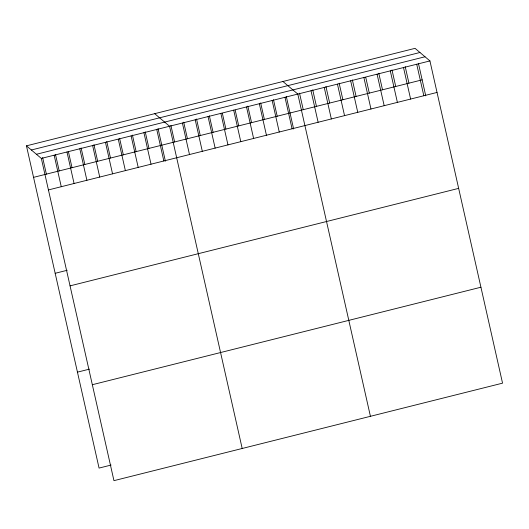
<?xml version="1.0" encoding="UTF-8"?>
<svg xmlns="http://www.w3.org/2000/svg" width="529" height="529" viewBox="0 0 529 529"><rect width="100%" height="100%" fill="white"/><g stroke="black" fill="none" stroke-linecap="round" stroke-linejoin="round"><path stroke-width="0.79" d="M26.45 145.839L415.047 48.344L429.932 60.921L502.55 383.161L113.953 480.656L41.328 158.416L26.45 145.839L99.068 468.079L111.09 465.064M31.363 149.991L419.96 52.49M36.422 154.27L425.018 56.768M41.328 158.416L429.932 60.921M33.552 177.354L422.149 79.853M48.43 189.931L437.033 92.43M55.175 273.295L67.196 270.279M70.053 285.872L458.65 188.37M77.452 372.145L89.474 369.123M92.33 384.715L480.927 287.221M282.929 81.492L297.807 94.069L370.426 416.31M154.686 113.669L169.571 126.246L242.189 448.486M418.426 63.308L425.752 95.842M416.72 64.234L423.822 95.742M405.214 66.628L408.937 83.165M403.508 67.547L410.61 99.062M391.996 69.94L395.725 86.485M390.29 70.86L397.391 102.375M378.784 73.253L382.513 89.798M377.078 74.179L384.18 105.688M365.751 77.36L369.302 93.111M363.866 77.492L370.968 109.007M352.36 79.886L356.09 96.43M350.654 80.805L357.756 112.32M339.149 83.198L342.878 99.743M337.442 84.124L344.544 115.633M325.937 86.511L329.666 103.056M324.231 87.437L331.333 118.952M312.725 89.831L316.454 106.375M311.019 90.75L318.121 122.265M299.513 93.144L303.243 109.688M286.301 96.457L293.628 128.997M284.979 97.283L292.081 128.798M273.473 99.677L277.203 116.221M272.157 100.503L279.259 132.012M260.652 102.897L264.381 119.442M259.336 103.724L266.437 135.232M247.83 106.111L251.559 122.655M246.514 106.937L253.609 138.453M235.18 110.118L238.731 125.876M233.686 110.158L240.788 141.666M222.359 113.332L225.909 129.089M220.864 113.371L227.966 144.886M209.358 115.765L213.088 132.31M208.042 116.592L215.138 148.1M196.53 118.985L200.26 135.523M195.214 119.805L202.316 151.32M183.708 122.199L187.438 138.743M182.393 123.026L189.494 154.534M170.887 125.419L174.616 141.964M158.059 128.633L165.392 161.166M156.743 129.46L163.845 160.975M145.237 131.853L148.966 148.398M143.921 132.68L151.023 164.188M132.415 135.067L136.145 151.611M131.099 135.893L138.201 167.409M119.587 138.287L123.317 154.832M118.271 139.114L125.373 170.622M106.765 141.507L110.495 158.045M105.45 142.327L112.551 173.843M93.944 144.721L97.673 161.266M92.628 145.548L99.73 177.063M81.116 147.941L84.845 164.486M79.8 148.768L86.901 180.277M68.472 151.942L72.023 167.7M66.978 151.982L74.08 183.497M55.472 154.375L59.202 170.92M54.156 155.202L61.258 186.711M42.644 157.589L46.373 174.134"/></g></svg>
